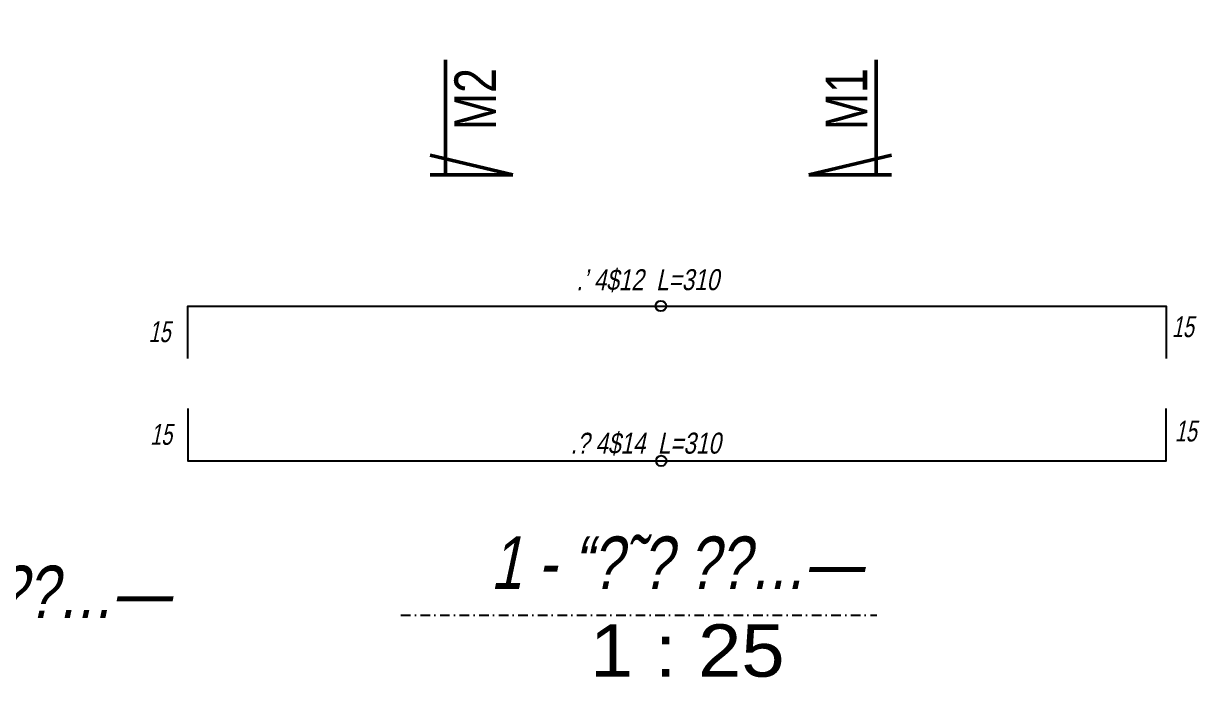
# Model space of a CAD drawing. Header units: inches. Extents: x -5298 to 11252, y 8210 to 22495.
# Drawn here: x 10141.1 to 10477.7, y 12335.8 to 12523.1 of the extents above; entities that cross this region are included whole.
import ezdxf
from ezdxf.enums import TextEntityAlignment as Align

# ---------------------------------------------------------------- set-up
doc = ezdxf.new("R2010")
doc.units = ezdxf.units.IN
doc.header["$LTSCALE"] = 11
doc.header["$MEASUREMENT"] = 0
doc.linetypes.add('DASHDOT2', pattern=[0.5, 0.25, -0.125, 0, -0.125])
for name, color, linetype in [('dim', 3, 'Continuous'), ('ENG_level', 1, 'DASHDOT2'), ('IRON6', 6, 'Continuous'), ('TEXT3', 3, 'Continuous')]:
    doc.layers.add(name, color=color, linetype=linetype)
doc.layers.add('W', color=1, linetype='Continuous', lineweight=50)
doc.styles.add('AA', font='hebtxt', dxfattribs={"width": 0.8, "oblique": 8})
doc.styles.add('AD', font='oron')
doc.styles.add('HEBREW', font='hebtxt-weld.shx', dxfattribs={"width": 0.8, "oblique": 12})
doc.styles.add('HEBTXT', font='hebtxt-weld.shx')

msp = doc.modelspace()

# ---------------------------------------------------------------- linework, layer by layer
at = {"layer": 'dim', "elevation": 0}
msp.add_lwpolyline([(10323.55, 12644.05, 0, 2.5, 0), (10323.55, 12635.96, 0, 0, 0), (10323.55, 12397.85, 0, 0, 0)], format="xyseb", dxfattribs=at)
at = {"layer": 'dim'}
for centre in [(10323.55, 12442.18, 0), (10323.67, 12397.85, 0)]:
    msp.add_circle(centre, 1.5, dxfattribs=at)
at = {"layer": 'ENG_level', "color": 1}
msp.add_line((10249.15, 12353.72, 0), (10385.41, 12353.72, 0), dxfattribs=at)
at = {"layer": 'IRON6', "elevation": 0}
for points in [[(10188.17, 12427.18), (10188.17, 12442.18), (10468.17, 12442.18), (10468.17, 12427.18)], [(10188.17, 12412.85), (10188.17, 12397.85), (10468.17, 12397.85), (10468.17, 12412.85)]]:
    msp.add_lwpolyline(points, dxfattribs=at)
at = {"layer": 'W'}
for p, q in [((10261.87, 12512.65, 0), (10261.87, 12479.76, 0)), ((10385.23, 12512.65, 0), (10385.23, 12479.76, 0)), ((10281.17, 12479.76, 0), (10257.5, 12485.35, 0)), ((10365.93, 12479.76, 0), (10389.6, 12485.35, 0)), ((10257.5, 12479.76, 0), (10281.17, 12479.76, 0)), ((10389.6, 12479.76, 0), (10365.93, 12479.76, 0))]:
    msp.add_line(p, q, dxfattribs=at)

# ---------------------------------------------------------------- texts
at = {"layer": 'ENG_level', "style": 'HEBREW', "oblique": 12, "width": 0.8}
for s, p in [('1 - “\x9a˜\x8e \x9a\x8e…—', (10380.93, 12361.22, 0)), ('(‰‰‰) 1 - “\x9a˜\x8e \x9a\x8e…—', (10182.77, 12352.85, 0))]:
    msp.add_text(s, height=15, dxfattribs=at).set_placement(p, align=Align.RIGHT)
at = {"layer": 'ENG_level', "color": 1, "style": 'HEBTXT', "width": 1.11}
msp.add_text('1 : 25', height=15, rotation=360, dxfattribs=at).set_placement((10331.12, 12343.56, 0), align=Align.MIDDLE)
at = {"layer": 'TEXT3', "style": 'HEBREW', "oblique": 12, "width": 0.8}
for s, p in [('.’ 4$12  L=310', (10319.78, 12449.64, 0)), ('.%%154 4$14  L=310', (10319.19, 12402.84, 0))]:
    msp.add_text(s, height=6, rotation=0.0455, dxfattribs=at).set_placement(p, align=Align.MIDDLE)
at = {"layer": 'TEXT3', "style": 'AA', "oblique": 12, "width": 0.7}
for p in [(10469.84, 12433.27, 0), (10176.91, 12431.84, 0), (10177.38, 12402.45, 0), (10470.67, 12403.41, 0)]:
    msp.add_text('15', height=6, dxfattribs=at).set_placement(p)
at = {"layer": 'W', "style": 'AD', "width": 0.8}
for s, p in [('M2', (10276.41, 12492.53, 0)), ('M1', (10382.64, 12492.53, 0))]:
    msp.add_text(s, height=11.953, rotation=90, dxfattribs=at).set_placement(p)

doc.saveas('drawing.dxf')
